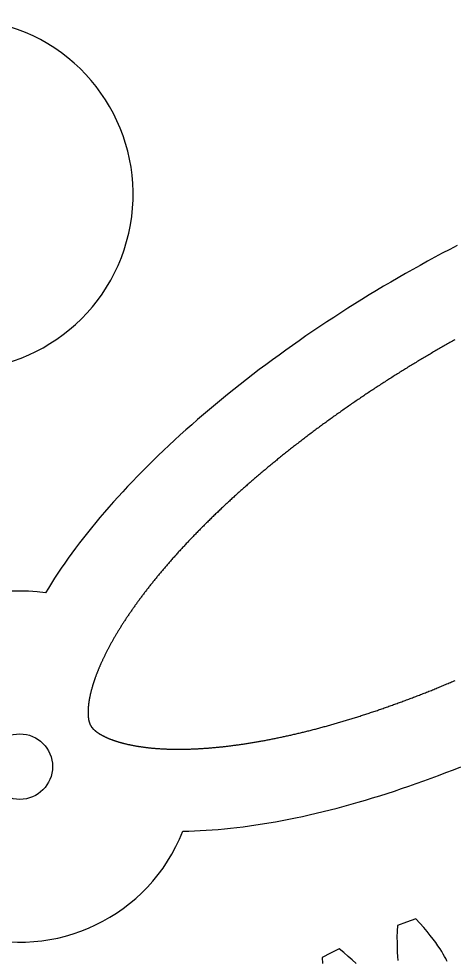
# Model space of a CAD drawing. Extents: x 0 to 210, y 0 to 154.
# Drawn here: x 104.9 to 142.1, y 73.4 to 153.9 of the extents above; entities that cross this region are included whole.
import ezdxf

# ---------------------------------------------------------------- set-up
doc = ezdxf.new("R2010")
doc.units = 0
doc.layers.get('0').update_dxf_attribs({"linetype": 'CONTINUOUS'})

msp = doc.modelspace()

# ---------------------------------------------------------------- linework, layer by layer
for points in [[(141.525, 73.323), (141.459, 73.456), (141.392, 73.588), (141.291, 73.769), (141.19, 73.95), (141.049, 74.177), (140.909, 74.403), (140.725, 74.672), (140.541, 74.941), (140.309, 75.249), (140.077, 75.556), (139.794, 75.899), (139.511, 76.241), (139.172, 76.614), (138.834, 76.987), (138.051, 76.702), (137.268, 76.417), (137.249, 75.914), (137.229, 75.411), (137.232, 74.966), (137.235, 74.522), (137.255, 74.138), (137.275, 73.753), (137.307, 73.429)], [(133.726, 73.162), (133.396, 73.465), (133.065, 73.768), (132.675, 74.093), (132.284, 74.418), (131.555, 74.047), (130.826, 73.677), (130.859, 73.17)]]:
    msp.add_lwpolyline(points)
for points in [[(142.376, 134.506, 0), (141.739, 134.177, 0), (141.104, 133.842, 0), (140.471, 133.504, 0), (139.838, 133.162, 0), (139.208, 132.815, 0), (138.579, 132.464, 0), (137.952, 132.11, 0), (137.327, 131.752, 0), (136.704, 131.39, 0), (136.084, 131.024, 0), (135.466, 130.655, 0), (134.85, 130.282, 0), (134.237, 129.905, 0), (133.628, 129.526, 0), (133.021, 129.143, 0), (132.417, 128.757, 0), (131.816, 128.367, 0), (131.219, 127.975, 0), (130.625, 127.58, 0), (130.035, 127.182, 0), (129.449, 126.781, 0), (128.866, 126.377, 0), (128.288, 125.971, 0), (127.714, 125.563, 0), (127.143, 125.152, 0), (126.578, 124.738, 0), (126.017, 124.323, 0), (125.46, 123.905, 0), (124.908, 123.485, 0), (124.361, 123.064, 0), (123.819, 122.64, 0), (123.282, 122.214, 0), (122.751, 121.787, 0), (122.225, 121.359, 0), (121.704, 120.928, 0), (121.188, 120.497, 0), (120.679, 120.064, 0), (120.175, 119.63, 0), (119.677, 119.194, 0), (119.185, 118.758, 0), (118.699, 118.321, 0), (118.22, 117.883, 0), (117.746, 117.444, 0), (117.279, 117.004, 0), (116.819, 116.564, 0), (116.365, 116.124, 0), (115.918, 115.683, 0), (115.478, 115.242, 0), (115.045, 114.8, 0), (114.619, 114.359, 0), (114.199, 113.918, 0), (113.787, 113.476, 0), (113.383, 113.035, 0), (112.985, 112.594, 0), (112.595, 112.154, 0), (112.213, 111.714, 0), (111.838, 111.275, 0), (111.471, 110.836, 0), (111.112, 110.398, 0), (110.761, 109.961, 0), (110.417, 109.525, 0), (110.082, 109.091, 0), (109.755, 108.657, 0), (109.435, 108.224, 0), (109.124, 107.793, 0), (108.822, 107.363, 0), (108.527, 106.935, 0), (108.242, 106.509, 0), (107.964, 106.084, 0), (107.695, 105.661, 0), (107.435, 105.24, 0), (107.183, 104.82, 0)], [(142.162, 126.448, 0), (142.061, 126.392, 0), (141.96, 126.335, 0), (141.859, 126.278, 0), (141.758, 126.221, 0), (141.657, 126.164, 0), (141.556, 126.107, 0), (141.456, 126.05, 0), (141.355, 125.992, 0), (141.254, 125.935, 0), (141.154, 125.877, 0), (141.053, 125.819, 0), (140.953, 125.762, 0), (140.852, 125.704, 0), (140.752, 125.646, 0), (140.651, 125.588, 0), (140.551, 125.529, 0), (140.451, 125.471, 0), (140.351, 125.413, 0), (140.251, 125.354, 0), (140.151, 125.296, 0), (140.051, 125.237, 0), (139.951, 125.178, 0), (139.851, 125.119, 0), (139.751, 125.06, 0), (139.652, 125.001, 0), (139.552, 124.942, 0), (139.453, 124.883, 0), (139.353, 124.823, 0), (139.254, 124.764, 0), (139.154, 124.704, 0), (139.055, 124.645, 0), (138.956, 124.585, 0), (138.857, 124.525, 0), (138.758, 124.465, 0), (138.659, 124.405, 0), (138.56, 124.345, 0), (138.461, 124.284, 0), (138.362, 124.224, 0), (138.264, 124.164, 0), (138.165, 124.103, 0), (138.067, 124.043, 0), (137.968, 123.982, 0), (137.87, 123.921, 0), (137.772, 123.86, 0), (137.673, 123.799, 0), (137.575, 123.738, 0), (137.477, 123.677, 0), (137.379, 123.616, 0), (137.282, 123.554, 0), (137.184, 123.493, 0), (137.086, 123.431, 0), (136.989, 123.37, 0), (136.891, 123.308, 0), (136.794, 123.246, 0), (136.696, 123.185, 0), (136.599, 123.123, 0), (136.502, 123.061, 0), (136.405, 122.999, 0), (136.308, 122.936, 0), (136.211, 122.874, 0), (136.114, 122.812, 0), (136.018, 122.749, 0), (135.921, 122.687, 0), (135.825, 122.624, 0), (135.728, 122.562, 0), (135.632, 122.499, 0), (135.536, 122.436, 0), (135.44, 122.373, 0), (135.344, 122.31, 0), (135.248, 122.247, 0), (135.152, 122.184, 0), (135.056, 122.121, 0), (134.961, 122.057, 0), (134.865, 121.994, 0), (134.77, 121.93, 0), (134.675, 121.867, 0), (134.579, 121.803, 0), (134.484, 121.74, 0), (134.389, 121.676, 0), (134.295, 121.612, 0), (134.2, 121.548, 0), (134.105, 121.484, 0), (134.011, 121.42, 0), (133.916, 121.356, 0), (133.822, 121.292, 0), (133.728, 121.227, 0), (133.634, 121.163, 0), (133.54, 121.099, 0), (133.446, 121.034, 0), (133.352, 120.97, 0), (133.258, 120.905, 0), (133.165, 120.84, 0), (133.072, 120.776, 0), (132.978, 120.711, 0), (132.885, 120.646, 0), (132.792, 120.581, 0), (132.699, 120.516, 0), (132.606, 120.451, 0), (132.514, 120.386, 0), (132.421, 120.32, 0), (132.329, 120.255, 0), (132.236, 120.19, 0), (132.144, 120.124, 0), (132.052, 120.059, 0), (131.96, 119.993, 0), (131.868, 119.928, 0), (131.776, 119.862, 0), (131.685, 119.797, 0), (131.593, 119.731, 0), (131.502, 119.665, 0), (131.411, 119.599, 0), (131.32, 119.533, 0), (131.229, 119.467, 0), (131.138, 119.401, 0), (131.047, 119.335, 0), (130.957, 119.269, 0), (130.866, 119.203, 0), (130.776, 119.136, 0), (130.686, 119.07, 0), (130.596, 119.004, 0), (130.506, 118.937, 0), (130.416, 118.871, 0), (130.327, 118.804, 0), (130.237, 118.738, 0), (130.148, 118.671, 0), (130.059, 118.604, 0), (129.97, 118.538, 0), (129.881, 118.471, 0), (129.792, 118.404, 0), (129.703, 118.337, 0), (129.615, 118.27, 0), (129.526, 118.203, 0), (129.438, 118.136, 0), (129.35, 118.069, 0), (129.262, 118.002, 0), (129.174, 117.935, 0), (129.087, 117.868, 0), (128.999, 117.801, 0), (128.912, 117.733, 0), (128.825, 117.666, 0), (128.738, 117.599, 0), (128.651, 117.531, 0), (128.564, 117.464, 0), (128.477, 117.396, 0), (128.391, 117.329, 0), (128.304, 117.261, 0), (128.218, 117.194, 0), (128.132, 117.126, 0), (128.046, 117.058, 0), (127.961, 116.991, 0), (127.875, 116.923, 0), (127.79, 116.855, 0), (127.705, 116.787, 0), (127.619, 116.719, 0), (127.534, 116.652, 0), (127.45, 116.584, 0), (127.365, 116.516, 0), (127.281, 116.448, 0), (127.196, 116.38, 0), (127.112, 116.312, 0), (127.028, 116.243, 0), (126.944, 116.175, 0), (126.861, 116.107, 0), (126.777, 116.039, 0), (126.694, 115.971, 0), (126.611, 115.903, 0), (126.528, 115.834, 0), (126.445, 115.766, 0), (126.362, 115.698, 0), (126.28, 115.629, 0), (126.197, 115.561, 0), (126.115, 115.493, 0), (126.033, 115.424, 0), (125.951, 115.356, 0), (125.87, 115.287, 0), (125.788, 115.219, 0), (125.707, 115.15, 0), (125.626, 115.082, 0), (125.545, 115.013, 0), (125.464, 114.945, 0), (125.383, 114.876, 0), (125.303, 114.808, 0), (125.222, 114.739, 0), (125.142, 114.67, 0), (125.062, 114.602, 0), (124.983, 114.533, 0), (124.903, 114.464, 0), (124.824, 114.395, 0), (124.744, 114.327, 0), (124.665, 114.258, 0), (124.586, 114.189, 0), (124.508, 114.12, 0), (124.429, 114.052, 0), (124.351, 113.983, 0), (124.273, 113.914, 0), (124.195, 113.845, 0), (124.117, 113.776, 0), (124.039, 113.707, 0), (123.962, 113.639, 0), (123.885, 113.57, 0), (123.808, 113.501, 0), (123.731, 113.432, 0), (123.654, 113.363, 0), (123.578, 113.294, 0), (123.501, 113.225, 0), (123.425, 113.156, 0), (123.349, 113.087, 0), (123.273, 113.019, 0), (123.198, 112.95, 0), (123.122, 112.881, 0), (123.047, 112.812, 0), (122.972, 112.743, 0), (122.897, 112.674, 0), (122.823, 112.605, 0), (122.748, 112.536, 0), (122.674, 112.467, 0), (122.6, 112.398, 0), (122.526, 112.329, 0), (122.453, 112.261, 0), (122.379, 112.192, 0), (122.306, 112.123, 0), (122.233, 112.054, 0), (122.16, 111.985, 0), (122.087, 111.916, 0), (122.015, 111.847, 0), (121.943, 111.778, 0), (121.871, 111.709, 0), (121.799, 111.641, 0), (121.727, 111.572, 0), (121.656, 111.503, 0), (121.584, 111.434, 0), (121.513, 111.365, 0), (121.442, 111.297, 0), (121.372, 111.228, 0), (121.301, 111.159, 0), (121.231, 111.09, 0), (121.161, 111.022, 0), (121.091, 110.953, 0), (121.021, 110.884, 0), (120.952, 110.816, 0), (120.883, 110.747, 0), (120.814, 110.678, 0), (120.745, 110.61, 0), (120.676, 110.541, 0), (120.608, 110.472, 0), (120.54, 110.404, 0), (120.472, 110.335, 0), (120.404, 110.267, 0), (120.336, 110.198, 0), (120.269, 110.13, 0), (120.202, 110.061, 0), (120.135, 109.993, 0), (120.068, 109.925, 0), (120.002, 109.856, 0), (119.935, 109.788, 0), (119.869, 109.72, 0), (119.803, 109.651, 0), (119.738, 109.583, 0), (119.672, 109.515, 0), (119.607, 109.447, 0), (119.542, 109.379, 0), (119.477, 109.31, 0), (119.413, 109.242, 0), (119.348, 109.174, 0), (119.284, 109.106, 0), (119.22, 109.038, 0), (119.156, 108.97, 0), (119.093, 108.902, 0), (119.03, 108.834, 0), (118.967, 108.767, 0), (118.904, 108.699, 0), (118.841, 108.631, 0), (118.779, 108.563, 0), (118.717, 108.496, 0), (118.655, 108.428, 0), (118.593, 108.36, 0), (118.532, 108.293, 0), (118.47, 108.225, 0), (118.409, 108.158, 0), (118.349, 108.09, 0), (118.288, 108.023, 0), (118.228, 107.956, 0), (118.168, 107.888, 0), (118.108, 107.821, 0), (118.048, 107.754, 0), (117.989, 107.687, 0), (117.929, 107.619, 0), (117.87, 107.552, 0), (117.812, 107.485, 0), (117.753, 107.418, 0), (117.695, 107.351, 0), (117.637, 107.285, 0), (117.579, 107.218, 0), (117.522, 107.151, 0), (117.464, 107.084, 0), (117.407, 107.018, 0), (117.35, 106.951, 0), (117.294, 106.885, 0), (117.237, 106.818, 0), (117.181, 106.752, 0), (117.125, 106.685, 0), (117.069, 106.619, 0), (117.014, 106.553, 0), (116.959, 106.487, 0), (116.904, 106.421, 0), (116.849, 106.354, 0), (116.794, 106.289, 0), (116.74, 106.223, 0), (116.686, 106.157, 0), (116.632, 106.091, 0), (116.579, 106.025, 0), (116.525, 105.96, 0), (116.472, 105.894, 0), (116.419, 105.829, 0), (116.367, 105.763, 0), (116.315, 105.698, 0), (116.262, 105.633, 0), (116.211, 105.567, 0), (116.159, 105.502, 0), (116.107, 105.437, 0), (116.056, 105.372, 0), (116.005, 105.307, 0), (115.955, 105.242, 0), (115.904, 105.178, 0), (115.854, 105.113, 0), (115.804, 105.048, 0), (115.754, 104.984, 0), (115.705, 104.92, 0), (115.656, 104.855, 0), (115.607, 104.791, 0), (115.558, 104.727, 0), (115.51, 104.663, 0), (115.461, 104.599, 0), (115.413, 104.535, 0), (115.366, 104.471, 0), (115.318, 104.407, 0), (115.271, 104.344, 0), (115.224, 104.28, 0), (115.177, 104.217, 0), (115.131, 104.153, 0), (115.085, 104.09, 0), (115.039, 104.027, 0), (114.993, 103.964, 0), (114.947, 103.901, 0), (114.902, 103.838, 0), (114.857, 103.775, 0), (114.812, 103.712, 0), (114.768, 103.65, 0), (114.724, 103.587, 0), (114.68, 103.525, 0), (114.636, 103.463, 0), (114.592, 103.401, 0), (114.549, 103.339, 0), (114.506, 103.277, 0), (114.463, 103.215, 0), (114.421, 103.153, 0), (114.379, 103.091, 0), (114.337, 103.03, 0), (114.295, 102.968, 0), (114.254, 102.907, 0), (114.212, 102.846, 0), (114.172, 102.785, 0), (114.131, 102.724, 0), (114.09, 102.663, 0), (114.05, 102.602, 0), (114.01, 102.541, 0), (113.971, 102.481, 0), (113.931, 102.42, 0), (113.892, 102.36, 0), (113.853, 102.3, 0), (113.815, 102.24, 0), (113.776, 102.18, 0), (113.738, 102.12, 0), (113.701, 102.06, 0), (113.663, 102.001, 0), (113.626, 101.941, 0), (113.589, 101.882, 0), (113.552, 101.823, 0), (113.515, 101.764, 0), (113.479, 101.705, 0), (113.443, 101.646, 0), (113.407, 101.587, 0), (113.372, 101.529, 0), (113.337, 101.47, 0), (113.302, 101.412, 0), (113.267, 101.354, 0), (113.232, 101.296, 0), (113.198, 101.238, 0), (113.164, 101.181, 0), (113.131, 101.123, 0), (113.097, 101.066, 0), (113.064, 101.008, 0), (113.031, 100.951, 0), (112.998, 100.894, 0), (112.966, 100.837, 0), (112.934, 100.781, 0), (112.902, 100.724, 0), (112.87, 100.668, 0), (112.839, 100.611, 0), (112.808, 100.555, 0), (112.777, 100.499, 0), (112.746, 100.443, 0), (112.716, 100.388, 0), (112.686, 100.332, 0), (112.656, 100.277, 0), (112.627, 100.222, 0), (112.597, 100.167, 0), (112.568, 100.112, 0), (112.539, 100.057, 0), (112.511, 100.003, 0), (112.483, 99.948, 0), (112.455, 99.894, 0), (112.427, 99.84, 0), (112.399, 99.786, 0), (112.372, 99.733, 0), (112.345, 99.679, 0), (112.318, 99.626, 0), (112.292, 99.573, 0), (112.266, 99.52, 0), (112.24, 99.467, 0), (112.214, 99.414, 0), (112.188, 99.362, 0), (112.163, 99.309, 0), (112.138, 99.257, 0), (112.114, 99.205, 0), (112.089, 99.154, 0), (112.065, 99.102, 0), (112.041, 99.051, 0), (112.017, 98.999, 0), (111.994, 98.948, 0), (111.971, 98.898, 0), (111.948, 98.847, 0), (111.925, 98.797, 0), (111.903, 98.746, 0), (111.881, 98.696, 0), (111.859, 98.646, 0), (111.837, 98.597, 0), (111.816, 98.547, 0), (111.795, 98.498, 0), (111.774, 98.449, 0), (111.753, 98.4, 0), (111.733, 98.351, 0), (111.713, 98.303, 0), (111.693, 98.254, 0), (111.673, 98.206, 0), (111.654, 98.158, 0), (111.635, 98.111, 0), (111.616, 98.063, 0), (111.597, 98.016, 0), (111.579, 97.969, 0), (111.561, 97.922, 0), (111.543, 97.875, 0), (111.525, 97.829, 0), (111.508, 97.783, 0), (111.491, 97.737, 0), (111.474, 97.691, 0), (111.457, 97.645, 0), (111.441, 97.6, 0), (111.425, 97.555, 0), (111.409, 97.51, 0), (111.393, 97.465, 0), (111.378, 97.421, 0), (111.363, 97.377, 0), (111.348, 97.333, 0), (111.333, 97.289, 0), (111.319, 97.245, 0), (111.304, 97.202, 0), (111.29, 97.159, 0), (111.277, 97.116, 0), (111.263, 97.074, 0), (111.25, 97.031, 0), (111.237, 96.989, 0), (111.224, 96.947, 0), (111.211, 96.906, 0), (111.199, 96.864, 0), (111.186, 96.823, 0), (111.174, 96.782, 0), (111.163, 96.741, 0), (111.151, 96.701, 0), (111.14, 96.661, 0), (111.129, 96.621, 0), (111.118, 96.581, 0), (111.107, 96.541, 0), (111.097, 96.502, 0), (111.087, 96.463, 0), (111.077, 96.424, 0), (111.067, 96.386, 0), (111.057, 96.348, 0), (111.048, 96.31, 0), (111.039, 96.272, 0), (111.03, 96.235, 0), (111.021, 96.198, 0), (111.013, 96.161, 0), (111.004, 96.124, 0), (110.996, 96.088, 0), (110.988, 96.051, 0), (110.981, 96.016, 0), (110.973, 95.98, 0), (110.966, 95.945, 0), (110.959, 95.909, 0), (110.952, 95.875, 0), (110.945, 95.84, 0), (110.939, 95.806, 0), (110.933, 95.772, 0), (110.926, 95.738, 0), (110.92, 95.705, 0), (110.915, 95.672, 0), (110.909, 95.639, 0), (110.904, 95.606, 0), (110.899, 95.574, 0), (110.894, 95.542, 0), (110.889, 95.51, 0), (110.884, 95.479, 0), (110.88, 95.447, 0), (110.875, 95.416, 0), (110.871, 95.386, 0), (110.867, 95.355, 0), (110.864, 95.325, 0), (110.86, 95.295, 0), (110.857, 95.266, 0), (110.853, 95.237, 0), (110.85, 95.207, 0), (110.847, 95.179, 0), (110.844, 95.15, 0), (110.842, 95.122, 0), (110.839, 95.094, 0), (110.837, 95.067, 0), (110.834, 95.039, 0), (110.832, 95.012, 0), (110.83, 94.985, 0), (110.828, 94.959, 0), (110.827, 94.933, 0), (110.825, 94.906, 0), (110.824, 94.881, 0), (110.823, 94.855, 0), (110.821, 94.83, 0), (110.82, 94.805, 0), (110.82, 94.781, 0), (110.819, 94.757, 0), (110.818, 94.732, 0), (110.818, 94.709, 0), (110.817, 94.685, 0), (110.817, 94.662, 0), (110.817, 94.639, 0), (110.817, 94.617, 0), (110.817, 94.594, 0), (110.817, 94.572, 0), (110.817, 94.55, 0), (110.818, 94.529, 0), (110.818, 94.507, 0), (110.819, 94.487, 0), (110.819, 94.466, 0), (110.82, 94.445, 0), (110.821, 94.425, 0), (110.822, 94.406, 0), (110.823, 94.386, 0), (110.824, 94.367, 0), (110.825, 94.348, 0), (110.826, 94.329, 0), (110.828, 94.31, 0), (110.829, 94.292, 0), (110.831, 94.274, 0), (110.832, 94.257, 0), (110.834, 94.239, 0), (110.836, 94.222, 0), (110.837, 94.205, 0), (110.839, 94.188, 0), (110.841, 94.172, 0), (110.843, 94.156, 0), (110.845, 94.139, 0), (110.847, 94.124, 0), (110.849, 94.108, 0), (110.851, 94.093, 0), (110.854, 94.078, 0), (110.856, 94.063, 0), (110.858, 94.049, 0), (110.861, 94.034, 0), (110.863, 94.02, 0), (110.866, 94.006, 0), (110.868, 93.993, 0), (110.871, 93.979, 0), (110.873, 93.966, 0), (110.876, 93.953, 0), (110.878, 93.94, 0), (110.881, 93.928, 0), (110.884, 93.915, 0), (110.887, 93.903, 0), (110.889, 93.891, 0), (110.892, 93.879, 0), (110.895, 93.868, 0), (110.898, 93.856, 0), (110.901, 93.845, 0), (110.904, 93.834, 0), (110.906, 93.823, 0), (110.909, 93.813, 0), (110.912, 93.802, 0), (110.915, 93.792, 0), (110.918, 93.782, 0), (110.921, 93.772, 0), (110.924, 93.763, 0), (110.927, 93.753, 0), (110.93, 93.743, 0), (110.933, 93.734, 0), (110.936, 93.725, 0), (110.939, 93.716, 0), (110.942, 93.707, 0), (110.945, 93.699, 0), (110.948, 93.69, 0), (110.951, 93.682, 0), (110.954, 93.673, 0), (110.957, 93.665, 0), (110.96, 93.657, 0), (110.963, 93.649, 0), (110.966, 93.641, 0), (110.969, 93.633, 0), (110.973, 93.626, 0), (110.976, 93.618, 0), (110.979, 93.611, 0), (110.982, 93.603, 0), (110.985, 93.596, 0), (110.989, 93.589, 0), (110.992, 93.582, 0), (110.995, 93.575, 0), (110.999, 93.568, 0), (111.002, 93.561, 0), (111.005, 93.554, 0), (111.009, 93.548, 0), (111.012, 93.541, 0), (111.015, 93.534, 0), (111.019, 93.528, 0), (111.022, 93.521, 0), (111.026, 93.515, 0), (111.029, 93.508, 0), (111.033, 93.502, 0), (111.036, 93.496, 0), (111.04, 93.489, 0), (111.044, 93.483, 0)], [(111.044, 93.483, 0), (111.047, 93.477, 0), (111.051, 93.47, 0), (111.055, 93.464, 0), (111.058, 93.458, 0), (111.062, 93.452, 0), (111.066, 93.445, 0), (111.07, 93.439, 0), (111.074, 93.433, 0), (111.078, 93.427, 0), (111.082, 93.42, 0), (111.086, 93.414, 0), (111.09, 93.408, 0), (111.095, 93.401, 0), (111.099, 93.395, 0), (111.103, 93.389, 0), (111.108, 93.382, 0), (111.113, 93.376, 0), (111.117, 93.37, 0), (111.122, 93.363, 0), (111.127, 93.357, 0), (111.132, 93.35, 0), (111.137, 93.344, 0), (111.142, 93.337, 0), (111.147, 93.331, 0), (111.153, 93.324, 0), (111.158, 93.317, 0), (111.164, 93.31, 0), (111.169, 93.304, 0), (111.175, 93.297, 0), (111.181, 93.29, 0), (111.187, 93.283, 0), (111.193, 93.276, 0), (111.199, 93.269, 0), (111.206, 93.262, 0), (111.212, 93.254, 0), (111.219, 93.247, 0), (111.226, 93.24, 0), (111.233, 93.232, 0), (111.24, 93.225, 0), (111.247, 93.217, 0), (111.255, 93.21, 0), (111.262, 93.202, 0), (111.27, 93.194, 0), (111.278, 93.186, 0), (111.286, 93.178, 0), (111.294, 93.17, 0), (111.303, 93.162, 0), (111.311, 93.154, 0), (111.32, 93.145, 0), (111.329, 93.137, 0), (111.338, 93.129, 0), (111.347, 93.12, 0), (111.357, 93.111, 0), (111.367, 93.103, 0), (111.377, 93.094, 0), (111.387, 93.085, 0), (111.397, 93.076, 0), (111.408, 93.067, 0), (111.419, 93.058, 0), (111.43, 93.049, 0), (111.441, 93.04, 0), (111.452, 93.031, 0), (111.464, 93.021, 0), (111.476, 93.012, 0), (111.488, 93.002, 0), (111.5, 92.993, 0), (111.513, 92.983, 0), (111.526, 92.973, 0), (111.539, 92.963, 0), (111.552, 92.954, 0), (111.565, 92.944, 0), (111.579, 92.934, 0), (111.593, 92.924, 0), (111.608, 92.913, 0), (111.622, 92.903, 0), (111.637, 92.893, 0), (111.652, 92.882, 0), (111.667, 92.872, 0), (111.683, 92.862, 0), (111.699, 92.851, 0), (111.715, 92.84, 0), (111.732, 92.83, 0), (111.748, 92.819, 0), (111.765, 92.808, 0), (111.783, 92.797, 0), (111.8, 92.786, 0), (111.818, 92.775, 0), (111.836, 92.764, 0), (111.855, 92.753, 0), (111.873, 92.742, 0), (111.892, 92.731, 0), (111.912, 92.72, 0), (111.931, 92.709, 0), (111.951, 92.697, 0), (111.971, 92.686, 0), (111.992, 92.674, 0), (112.013, 92.663, 0), (112.034, 92.652, 0), (112.055, 92.64, 0), (112.077, 92.629, 0), (112.099, 92.617, 0), (112.121, 92.606, 0), (112.144, 92.594, 0), (112.167, 92.582, 0), (112.19, 92.571, 0), (112.213, 92.559, 0), (112.237, 92.547, 0), (112.261, 92.536, 0), (112.286, 92.524, 0), (112.311, 92.512, 0), (112.336, 92.5, 0), (112.361, 92.489, 0), (112.387, 92.477, 0), (112.413, 92.465, 0), (112.439, 92.453, 0), (112.466, 92.442, 0), (112.493, 92.43, 0), (112.521, 92.418, 0), (112.548, 92.406, 0), (112.576, 92.394, 0), (112.605, 92.383, 0), (112.633, 92.371, 0), (112.662, 92.359, 0), (112.692, 92.347, 0), (112.721, 92.336, 0), (112.751, 92.324, 0), (112.782, 92.312, 0), (112.812, 92.3, 0), (112.843, 92.289, 0), (112.875, 92.277, 0), (112.906, 92.266, 0), (112.938, 92.254, 0), (112.97, 92.242, 0), (113.003, 92.231, 0), (113.036, 92.219, 0), (113.069, 92.208, 0), (113.103, 92.197, 0), (113.137, 92.185, 0), (113.171, 92.174, 0), (113.206, 92.162, 0), (113.24, 92.151, 0), (113.276, 92.14, 0), (113.311, 92.129, 0), (113.347, 92.118, 0), (113.383, 92.106, 0), (113.42, 92.095, 0), (113.457, 92.084, 0), (113.494, 92.073, 0), (113.531, 92.062, 0), (113.569, 92.052, 0), (113.607, 92.041, 0), (113.646, 92.03, 0), (113.685, 92.019, 0), (113.724, 92.009, 0), (113.763, 91.998, 0), (113.803, 91.988, 0), (113.843, 91.978, 0), (113.884, 91.967, 0), (113.925, 91.957, 0), (113.966, 91.947, 0), (114.007, 91.937, 0), (114.049, 91.927, 0), (114.091, 91.917, 0), (114.133, 91.907, 0), (114.176, 91.897, 0), (114.219, 91.887, 0), (114.262, 91.877, 0), (114.306, 91.868, 0), (114.35, 91.859, 0), (114.395, 91.849, 0), (114.439, 91.84, 0), (114.484, 91.831, 0), (114.529, 91.822, 0), (114.575, 91.812, 0), (114.621, 91.803, 0), (114.667, 91.795, 0), (114.714, 91.786, 0), (114.76, 91.777, 0), (114.808, 91.769, 0), (114.855, 91.76, 0), (114.903, 91.752, 0), (114.951, 91.744, 0), (114.999, 91.735, 0), (115.048, 91.727, 0), (115.097, 91.719, 0), (115.146, 91.712, 0), (115.196, 91.704, 0), (115.246, 91.696, 0), (115.296, 91.689, 0), (115.347, 91.681, 0), (115.398, 91.674, 0), (115.449, 91.667, 0), (115.5, 91.66, 0), (115.552, 91.653, 0), (115.604, 91.646, 0), (115.656, 91.639, 0), (115.709, 91.632, 0), (115.762, 91.626, 0), (115.815, 91.62, 0), (115.869, 91.613, 0), (115.923, 91.607, 0), (115.977, 91.601, 0), (116.031, 91.595, 0), (116.086, 91.59, 0), (116.141, 91.584, 0), (116.196, 91.578, 0), (116.252, 91.573, 0), (116.308, 91.568, 0), (116.364, 91.563, 0), (116.42, 91.558, 0), (116.477, 91.553, 0), (116.534, 91.548, 0), (116.592, 91.543, 0), (116.649, 91.539, 0), (116.707, 91.535, 0), (116.765, 91.531, 0), (116.824, 91.526, 0), (116.882, 91.522, 0), (116.941, 91.519, 0), (117.001, 91.515, 0), (117.06, 91.512, 0), (117.12, 91.508, 0), (117.18, 91.505, 0), (117.241, 91.502, 0), (117.301, 91.499, 0), (117.362, 91.496, 0), (117.423, 91.493, 0), (117.485, 91.491, 0), (117.547, 91.488, 0), (117.609, 91.486, 0), (117.671, 91.484, 0), (117.734, 91.482, 0), (117.796, 91.48, 0), (117.859, 91.479, 0), (117.923, 91.477, 0), (117.986, 91.476, 0), (118.05, 91.474, 0), (118.114, 91.473, 0), (118.179, 91.472, 0), (118.244, 91.472, 0), (118.308, 91.471, 0), (118.374, 91.47, 0), (118.439, 91.47, 0), (118.505, 91.47, 0), (118.571, 91.47, 0), (118.637, 91.47, 0), (118.703, 91.47, 0), (118.77, 91.471, 0), (118.837, 91.471, 0), (118.904, 91.472, 0), (118.972, 91.473, 0), (119.039, 91.474, 0), (119.107, 91.475, 0), (119.176, 91.476, 0), (119.244, 91.478, 0), (119.313, 91.479, 0), (119.382, 91.481, 0), (119.451, 91.483, 0), (119.52, 91.485, 0), (119.59, 91.487, 0), (119.66, 91.49, 0), (119.73, 91.493, 0), (119.8, 91.495, 0), (119.871, 91.498, 0), (119.942, 91.501, 0), (120.013, 91.504, 0), (120.084, 91.508, 0), (120.156, 91.511, 0), (120.227, 91.515, 0), (120.299, 91.519, 0), (120.372, 91.523, 0), (120.444, 91.528, 0), (120.517, 91.532, 0), (120.59, 91.536, 0), (120.663, 91.541, 0), (120.736, 91.546, 0), (120.81, 91.551, 0), (120.884, 91.556, 0), (120.958, 91.562, 0), (121.032, 91.567, 0), (121.107, 91.573, 0), (121.181, 91.579, 0), (121.256, 91.585, 0), (121.331, 91.591, 0), (121.407, 91.598, 0), (121.482, 91.604, 0), (121.558, 91.611, 0), (121.634, 91.618, 0), (121.71, 91.625, 0), (121.787, 91.632, 0), (121.864, 91.639, 0), (121.94, 91.647, 0), (122.018, 91.655, 0), (122.095, 91.663, 0), (122.172, 91.671, 0), (122.25, 91.679, 0), (122.328, 91.687, 0), (122.406, 91.696, 0), (122.484, 91.705, 0), (122.563, 91.714, 0), (122.642, 91.723, 0), (122.721, 91.732, 0), (122.8, 91.741, 0), (122.879, 91.751, 0), (122.959, 91.761, 0), (123.038, 91.771, 0), (123.118, 91.781, 0), (123.198, 91.791, 0), (123.279, 91.802, 0), (123.359, 91.812, 0), (123.44, 91.823, 0), (123.521, 91.834, 0), (123.602, 91.845, 0), (123.683, 91.856, 0), (123.765, 91.868, 0), (123.846, 91.879, 0), (123.928, 91.891, 0), (124.01, 91.903, 0), (124.092, 91.915, 0), (124.175, 91.928, 0), (124.257, 91.94, 0), (124.34, 91.953, 0), (124.423, 91.966, 0), (124.506, 91.979, 0), (124.59, 91.992, 0), (124.673, 92.005, 0), (124.757, 92.019, 0), (124.841, 92.032, 0), (124.925, 92.046, 0), (125.009, 92.061, 0), (125.093, 92.075, 0), (125.178, 92.089, 0), (125.263, 92.104, 0), (125.348, 92.118, 0), (125.433, 92.133, 0), (125.518, 92.148, 0), (125.603, 92.164, 0), (125.689, 92.179, 0), (125.775, 92.195, 0), (125.861, 92.211, 0), (125.947, 92.227, 0), (126.033, 92.243, 0), (126.119, 92.259, 0), (126.206, 92.275, 0), (126.293, 92.292, 0), (126.38, 92.309, 0), (126.467, 92.326, 0), (126.554, 92.343, 0), (126.641, 92.361, 0), (126.729, 92.378, 0), (126.817, 92.396, 0), (126.905, 92.414, 0), (126.993, 92.432, 0), (127.081, 92.45, 0), (127.169, 92.469, 0), (127.258, 92.487, 0), (127.346, 92.506, 0), (127.435, 92.525, 0), (127.524, 92.544, 0), (127.613, 92.563, 0), (127.702, 92.583, 0), (127.792, 92.602, 0), (127.881, 92.622, 0), (127.971, 92.642, 0), (128.061, 92.662, 0), (128.151, 92.682, 0), (128.241, 92.703, 0), (128.331, 92.724, 0), (128.422, 92.744, 0), (128.512, 92.765, 0), (128.603, 92.787, 0), (128.694, 92.808, 0), (128.785, 92.829, 0), (128.876, 92.851, 0), (128.967, 92.873, 0), (129.059, 92.895, 0), (129.15, 92.917, 0), (129.242, 92.939, 0), (129.334, 92.962, 0), (129.426, 92.985, 0), (129.518, 93.008, 0), (129.61, 93.031, 0), (129.702, 93.054, 0), (129.795, 93.077, 0), (129.887, 93.101, 0), (129.98, 93.125, 0), (130.073, 93.149, 0), (130.166, 93.173, 0), (130.259, 93.197, 0), (130.352, 93.221, 0), (130.446, 93.246, 0), (130.539, 93.271, 0), (130.633, 93.296, 0), (130.726, 93.321, 0), (130.82, 93.346, 0), (130.914, 93.371, 0), (131.008, 93.397, 0), (131.102, 93.423, 0), (131.197, 93.449, 0), (131.291, 93.475, 0), (131.386, 93.501, 0), (131.48, 93.528, 0), (131.575, 93.555, 0), (131.67, 93.581, 0), (131.765, 93.608, 0), (131.86, 93.635, 0), (131.955, 93.663, 0), (132.051, 93.69, 0), (132.146, 93.718, 0), (132.242, 93.746, 0), (132.337, 93.774, 0), (132.433, 93.802, 0), (132.529, 93.83, 0), (132.625, 93.859, 0), (132.721, 93.887, 0), (132.817, 93.916, 0), (132.914, 93.945, 0), (133.01, 93.975, 0), (133.107, 94.004, 0), (133.203, 94.033, 0), (133.3, 94.063, 0), (133.397, 94.093, 0), (133.493, 94.123, 0), (133.59, 94.153, 0), (133.688, 94.183, 0), (133.785, 94.214, 0), (133.882, 94.245, 0), (133.979, 94.275, 0), (134.077, 94.306, 0), (134.174, 94.338, 0), (134.272, 94.369, 0), (134.37, 94.4, 0), (134.468, 94.432, 0), (134.565, 94.464, 0), (134.663, 94.496, 0), (134.762, 94.528, 0), (134.86, 94.561, 0), (134.958, 94.593, 0), (135.056, 94.626, 0), (135.155, 94.658, 0), (135.253, 94.691, 0), (135.352, 94.725, 0), (135.45, 94.758, 0), (135.549, 94.791, 0), (135.648, 94.825, 0), (135.747, 94.859, 0), (135.846, 94.893, 0), (135.945, 94.927, 0), (136.044, 94.961, 0), (136.143, 94.996, 0), (136.243, 95.03, 0), (136.342, 95.065, 0), (136.441, 95.1, 0), (136.541, 95.135, 0), (136.641, 95.17, 0), (136.74, 95.205, 0), (136.84, 95.241, 0), (136.94, 95.277, 0), (137.04, 95.312, 0), (137.139, 95.349, 0), (137.239, 95.385, 0), (137.34, 95.421, 0), (137.44, 95.458, 0), (137.54, 95.494, 0), (137.64, 95.531, 0), (137.74, 95.568, 0), (137.841, 95.605, 0), (137.941, 95.642, 0), (138.042, 95.68, 0), (138.142, 95.717, 0), (138.243, 95.755, 0), (138.344, 95.793, 0), (138.444, 95.831, 0), (138.545, 95.869, 0), (138.646, 95.908, 0), (138.747, 95.946, 0), (138.848, 95.985, 0), (138.949, 96.024, 0), (139.05, 96.063, 0), (139.151, 96.102, 0), (139.252, 96.141, 0), (139.353, 96.18, 0), (139.455, 96.22, 0), (139.556, 96.26, 0), (139.657, 96.3, 0), (139.759, 96.34, 0), (139.86, 96.38, 0), (139.962, 96.42, 0), (140.063, 96.461, 0), (140.165, 96.501, 0), (140.267, 96.542, 0), (140.368, 96.583, 0), (140.47, 96.624, 0), (140.572, 96.666, 0), (140.674, 96.707, 0), (140.775, 96.749, 0), (140.877, 96.79, 0), (140.979, 96.832, 0), (141.081, 96.874, 0), (141.183, 96.916, 0), (141.285, 96.959, 0), (141.387, 97.001, 0), (141.489, 97.044, 0), (141.591, 97.086, 0), (141.693, 97.129, 0), (141.796, 97.172, 0), (141.898, 97.215, 0), (142, 97.259, 0), (142.102, 97.302, 0), (142.205, 97.346, 0)], [(118.932, 84.471, 0), (119.421, 84.48, 0), (119.916, 84.495, 0), (120.416, 84.516, 0), (120.923, 84.544, 0), (121.435, 84.578, 0), (121.953, 84.619, 0), (122.477, 84.666, 0), (123.006, 84.72, 0), (123.54, 84.78, 0), (124.079, 84.847, 0), (124.624, 84.919, 0), (125.173, 84.999, 0), (125.727, 85.085, 0), (126.286, 85.177, 0), (126.849, 85.275, 0), (127.417, 85.38, 0), (127.989, 85.492, 0), (128.565, 85.609, 0), (129.146, 85.733, 0), (129.73, 85.863, 0), (130.318, 85.999, 0), (130.91, 86.141, 0), (131.506, 86.29, 0), (132.104, 86.444, 0), (132.707, 86.605, 0), (133.312, 86.771, 0), (133.92, 86.944, 0), (134.532, 87.123, 0), (135.146, 87.307, 0), (135.762, 87.498, 0), (136.382, 87.694, 0), (137.003, 87.896, 0), (137.627, 88.104, 0), (138.253, 88.318, 0), (138.881, 88.537, 0), (139.511, 88.762, 0), (140.142, 88.992, 0), (140.775, 89.228, 0), (141.409, 89.47, 0), (142.045, 89.716, 0), (142.682, 89.969, 0)]]:
    msp.add_polyline3d(points)
msp.add_circle((104.981, 89.983), 2.8)
for centre, start, end in [((99.672, 138.879), 261.55824, 158.44176), ((104.981, 89.983), 81.55824, 338.44176)]:
    msp.add_arc(centre, 15, start, end)

doc.saveas('drawing.dxf')
